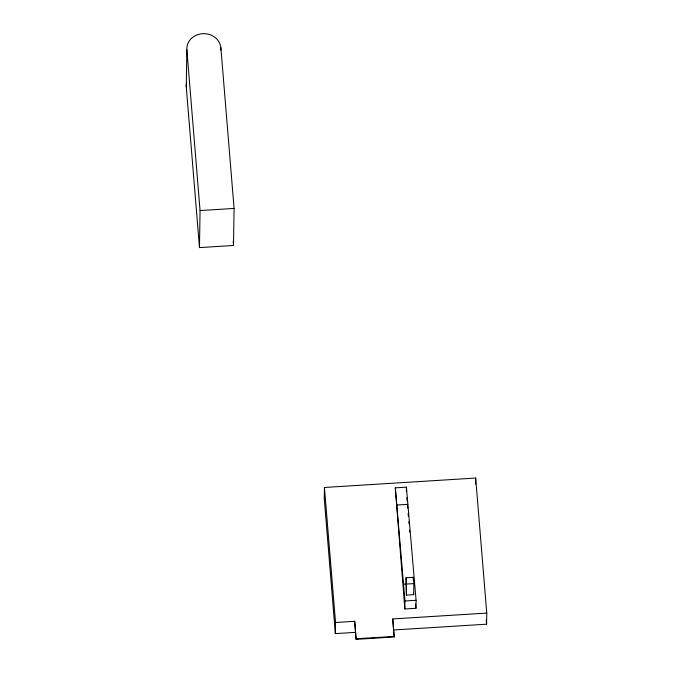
<?xml version="1.0" encoding="UTF-8"?>
<svg xmlns="http://www.w3.org/2000/svg" width="673" height="673" viewBox="0 0 673 673"><rect width="100%" height="100%" fill="white"/><g stroke="black" fill="none" stroke-linecap="round" stroke-linejoin="round"><path stroke-width="1.01" d="M186.278 86.977L186.858 49.928A17.061 15.227 0.9 0 1 202.623 33.684A17.061 15.227 0.9 0 1 220.879 47.808L234.078 208.437L233.497 245.477L199.477 247.597L186.278 86.977A17.061 15.227 0.9 0 1 186.589 82.754M199.477 247.597L200.058 210.556L186.858 49.928M220.845 50.13L220.879 47.808M393.764 629.97L486.587 624.191L486.764 613.078L475.668 478.049L324.436 487.471L324.26 498.584L335.356 633.613L355.176 632.376M335.356 633.613L335.533 622.5L324.436 487.471M335.533 622.5L354.696 621.305L356.118 639.35L394.168 636.978L392.746 618.933L486.764 613.078M356.118 639.35L354.696 621.305M392.746 618.933L394.168 636.978M395.312 487.841L404.843 608.981L415.948 608.283L416.074 600.291L406.416 487.151L395.312 487.841L404.969 600.981L404.843 608.981M406.349 491.475L406.416 487.151M406.08 577.762L406.425 595.1L413.676 594.654L413.845 583.617L413.331 577.308L406.08 577.762L406.425 595.1M413.281 580.319L413.331 577.308M475.575 484.106L475.668 478.049M200.058 210.556L234.078 208.437M396.725 505.036L407.83 504.346M403.59 584.189L413.845 583.617M404.969 600.981L416.074 600.291M356.126 638.778L394.185 636.414M486.251 620.001L486.587 624.191M406.862 497.734L407.123 500.863M407.459 505.028L407.72 508.157M408.149 513.373L408.402 516.502M408.831 521.718L409.007 523.804M409.521 530.063L409.689 532.15M415.603 604.118L415.948 608.283M413.525 592.846L413.676 594.654M233.169 241.464L233.497 245.477"/></g></svg>
